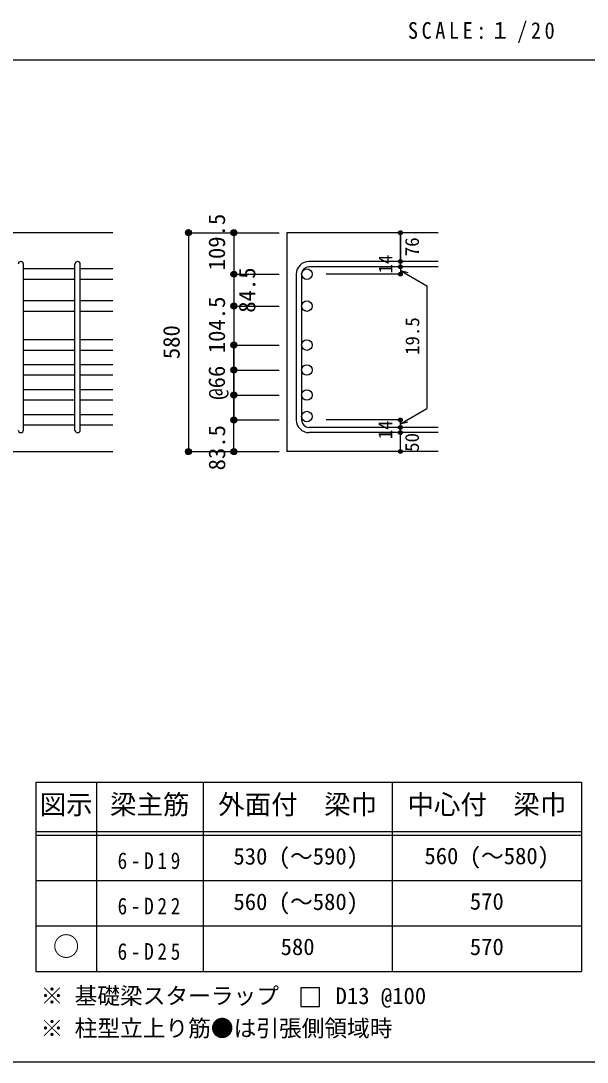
# Model space of a CAD drawing. Units: millimetres, scale not verified. Extents: x -3982 to 3969, y -2797 to 2801.
# Drawn here: x 925 to 2422, y -2797 to -45 of the extents above; entities that cross this region are included whole.
import ezdxf
from ezdxf.enums import TextEntityAlignment as Align

# ---------------------------------------------------------------- set-up
doc = ezdxf.new("R2010")
doc.units = ezdxf.units.MM
doc.header["$LTSCALE"] = 20
doc.header["$PDMODE"] = 32
doc.header["$PDSIZE"] = 10
for name, color, linetype in [('6-1_躯体線', 2, 'Continuous'), ('6-5_梁主筋', 7, 'Continuous'), ('6-6_S.T.P.', 7, 'Continuous'), ('6-7_文字', 7, 'Continuous'), ('6-D_寸法', 4, 'Continuous'), ('6-E_枠', 7, 'Continuous'), ('F-0_枠', 6, 'Continuous')]:
    doc.layers.add(name, color=color, linetype=linetype)
doc.styles.add('ＭＳ ゴシック', font='')
doc.styles.get('ＭＳ ゴシック').set_extended_font_data('MS Gothic')

msp = doc.modelspace()

# ---------------------------------------------------------------- linework, layer by layer
at = {"layer": '6-1_躯体線'}
for p, q in [((1168.29, -604.67), (-31.71, -604.67)), ((2028.29, -604.67), (1628.29, -604.67)), ((1628.29, -604.67), (1628.29, -1183.17)), ((768.29, -1183.17), (1168.29, -1183.17)), ((2028.29, -1183.17), (1628.29, -1183.17))]:
    msp.add_line(p, q, dxfattribs=at)
at = {"layer": '6-5_梁主筋'}
for p, q in [((1068.29, -700.28), (932.29, -700.28)), ((1168.29, -700.28), (1082.29, -700.28)), ((1068.29, -728.28), (932.29, -728.28)), ((1168.29, -728.28), (1082.29, -728.28)), ((1068.29, -784.67), (932.29, -784.67)), ((1168.29, -784.67), (1082.29, -784.67)), ((1068.29, -812.67), (932.29, -812.67)), ((1168.29, -812.67), (1082.29, -812.67)), ((1068.29, -887.67), (932.29, -887.67)), ((1168.29, -887.67), (1082.29, -887.67)), ((1068.29, -915.67), (932.29, -915.67)), ((1168.29, -915.67), (1082.29, -915.67)), ((1068.29, -953.67), (932.29, -953.67)), ((1168.29, -953.67), (1082.29, -953.67)), ((1068.29, -981.67), (932.29, -981.67)), ((1168.29, -981.67), (1082.29, -981.67)), ((1068.29, -1019.67), (932.29, -1019.67)), ((1168.29, -1019.67), (1082.29, -1019.67)), ((1068.29, -1047.67), (932.29, -1047.67)), ((1168.29, -1047.67), (1082.29, -1047.67)), ((1068.29, -1085.67), (932.29, -1085.67)), ((1168.29, -1085.67), (1082.29, -1085.67)), ((1068.29, -1113.67), (932.29, -1113.67)), ((1168.29, -1113.67), (1082.29, -1113.67))]:
    msp.add_line(p, q, dxfattribs=at)
at = {"layer": '6-5_梁主筋', "color": 3}
for centre in [(1681.29, -714.28), (1681.29, -798.67), (1681.29, -901.67), (1681.29, -967.67), (1681.29, -1033.67), (1681.29, -1090.67)]:
    msp.add_circle(centre, 14, dxfattribs=at)
at = {"layer": '6-6_S.T.P.'}
for p, q in [((932.29, -1126.17), (932.29, -687.78)), ((1068.29, -1126.17), (1068.29, -687.78)), ((1082.29, -1126.17), (1082.29, -687.78)), ((2028.29, -680.78), (1686.79, -680.78)), ((1653.29, -714.28), (1653.29, -1099.67)), ((1667.29, -714.28), (1667.29, -1099.67)), ((2028.29, -694.78), (1686.79, -694.78)), ((2028.29, -1119.17), (1686.79, -1119.17)), ((2028.29, -1133.17), (1686.79, -1133.17))]:
    msp.add_line(p, q, dxfattribs=at)
for centre, radius, start, end in [((925.29, -687.78), 7, 0, 180), ((1075.29, -687.78), 7, 0, 180), ((1686.79, -714.28), 33.5, 90, 180), ((1686.79, -714.28), 19.5, 90, 180), ((1686.79, -1099.67), 33.5, 180, 270), ((1686.79, -1099.67), 19.5, 180, 270), ((925.29, -1126.17), 7, 180, 0), ((1075.29, -1126.17), 7, 180, 0)]:
    msp.add_arc(centre, radius, start, end, dxfattribs=at)
at = {"layer": '6-7_文字'}
msp.add_lwpolyline([(1664.84, -2649.94), (1714.84, -2649.94), (1714.84, -2599.94), (1664.84, -2599.94)], close=True, dxfattribs=at)
at = {"layer": '6-D_寸法'}
for p, q in [((1368.29, -604.67), (1488.29, -604.67)), ((1368.29, -604.67), (1488.29, -604.67)), ((1368.29, -604.67), (1488.29, -604.67)), ((1368.29, -604.67), (1368.29, -1183.17)), ((1488.29, -604.67), (1608.29, -604.67)), ((1488.29, -604.67), (1608.29, -604.67)), ((1928.29, -694.78), (1928.29, -680.78)), ((1488.29, -714.28), (1608.29, -714.28)), ((1928.29, -714.28), (1732.2, -714.28)), ((1928.29, -694.78), (1928.29, -714.28)), ((1928.29, -704.53), (1998.35, -744.98)), ((1928.29, -704.53), (1947.61, -709.71)), ((1998.35, -744.98), (1998.35, -1068.97)), ((1488.29, -798.67), (1608.29, -798.67)), ((1488.29, -901.67), (1608.29, -901.67)), ((1488.29, -967.67), (1608.29, -967.67)), ((1488.29, -1033.67), (1608.29, -1033.67)), ((1928.29, -1109.42), (1998.35, -1068.97)), ((1488.29, -1099.67), (1608.29, -1099.67)), ((1488.29, -1099.67), (1608.29, -1099.67)), ((1488.29, -1099.67), (1608.29, -1099.67)), ((1928.29, -1099.67), (1732.2, -1099.67)), ((1928.29, -1119.17), (1928.29, -1099.67)), ((1928.29, -1109.42), (1947.61, -1104.25)), ((1928.29, -1133.17), (1928.29, -1119.17)), ((1928.29, -1183.17), (1928.29, -1133.17)), ((1488.29, -1183.17), (1608.29, -1183.17))]:
    msp.add_line(p, q, dxfattribs=at)
for points in [[(1488.29, -604.67), (1488.29, -714.28), (1488.29, -798.67)], [(1928.29, -680.78), (1928.29, -604.67), (1928.29, -680.78)], [(1488.29, -798.67), (1488.29, -1099.67), (1488.29, -901.67)], [(1368.29, -1183.17), (1488.29, -1183.17), (1488.29, -1099.67)]]:
    msp.add_lwpolyline(points, dxfattribs=at)
for centre, radius in [((1368.29, -604.67), 8), ((1368.29, -604.67), 7.2), ((1368.29, -604.67), 6.4), ((1368.29, -604.67), 5.6), ((1368.29, -604.67), 4.8), ((1368.29, -604.67), 4), ((1368.29, -604.67), 3.2), ((1368.29, -604.67), 2.4), ((1368.29, -604.67), 1.6), ((1368.29, -604.67), 0.8), ((1488.29, -604.67), 8), ((1488.29, -604.67), 7.2), ((1488.29, -604.67), 6.4), ((1488.29, -604.67), 5.6), ((1488.29, -604.67), 4.8), ((1488.29, -604.67), 4), ((1488.29, -604.67), 3.2), ((1488.29, -604.67), 2.4), ((1488.29, -604.67), 1.6), ((1488.29, -604.67), 0.8), ((1928.29, -604.67), 4), ((1928.29, -604.67), 3.6), ((1928.29, -604.67), 3.2), ((1928.29, -604.67), 2.8), ((1928.29, -604.67), 2.4), ((1928.29, -604.67), 2), ((1928.29, -604.67), 1.6), ((1928.29, -604.67), 1.2), ((1928.29, -604.67), 0.8), ((1928.29, -604.67), 0.4), ((1928.29, -680.78), 4), ((1928.29, -680.78), 3.6), ((1928.29, -680.78), 3.2), ((1928.29, -680.78), 2.8), ((1928.29, -680.78), 2.4), ((1928.29, -680.78), 2), ((1928.29, -680.78), 1.6), ((1928.29, -680.78), 1.2), ((1928.29, -680.78), 0.8), ((1928.29, -680.78), 0.4), ((1488.29, -714.28), 8), ((1488.29, -714.28), 7.2), ((1488.29, -714.28), 6.4), ((1488.29, -714.28), 5.6), ((1488.29, -714.28), 4.8), ((1488.29, -714.28), 4), ((1488.29, -714.28), 3.2), ((1488.29, -714.28), 2.4), ((1488.29, -714.28), 1.6), ((1488.29, -714.28), 0.8), ((1928.29, -694.78), 4), ((1928.29, -714.28), 4), ((1928.29, -694.78), 3.6), ((1928.29, -714.28), 3.6), ((1928.29, -694.78), 3.2), ((1928.29, -714.28), 3.2), ((1928.29, -694.78), 2.8), ((1928.29, -714.28), 2.8), ((1928.29, -694.78), 2.4), ((1928.29, -714.28), 2.4), ((1928.29, -694.78), 2), ((1928.29, -714.28), 2), ((1928.29, -694.78), 1.6), ((1928.29, -714.28), 1.6), ((1928.29, -694.78), 1.2), ((1928.29, -714.28), 1.2), ((1928.29, -694.78), 0.8), ((1928.29, -714.28), 0.8), ((1928.29, -694.78), 0.4), ((1928.29, -714.28), 0.4), ((1488.29, -798.67), 8), ((1488.29, -798.67), 7.2), ((1488.29, -798.67), 6.4), ((1488.29, -798.67), 5.6), ((1488.29, -798.67), 4.8), ((1488.29, -798.67), 4), ((1488.29, -798.67), 3.2), ((1488.29, -798.67), 2.4), ((1488.29, -798.67), 1.6), ((1488.29, -798.67), 0.8), ((1488.29, -901.67), 8), ((1488.29, -901.67), 7.2), ((1488.29, -901.67), 6.4), ((1488.29, -901.67), 5.6), ((1488.29, -901.67), 4.8), ((1488.29, -901.67), 4), ((1488.29, -901.67), 3.2), ((1488.29, -901.67), 2.4), ((1488.29, -901.67), 1.6), ((1488.29, -901.67), 0.8), ((1488.29, -967.67), 8), ((1488.29, -967.67), 7.2), ((1488.29, -967.67), 6.4), ((1488.29, -967.67), 5.6), ((1488.29, -967.67), 4.8), ((1488.29, -967.67), 4), ((1488.29, -967.67), 3.2), ((1488.29, -967.67), 2.4), ((1488.29, -967.67), 1.6), ((1488.29, -967.67), 0.8), ((1488.29, -1033.67), 8), ((1488.29, -1033.67), 7.2), ((1488.29, -1033.67), 6.4), ((1488.29, -1033.67), 5.6), ((1488.29, -1033.67), 4.8), ((1488.29, -1033.67), 4), ((1488.29, -1033.67), 3.2), ((1488.29, -1033.67), 2.4), ((1488.29, -1033.67), 1.6), ((1488.29, -1033.67), 0.8), ((1488.29, -1099.67), 8), ((1488.29, -1099.67), 7.2), ((1488.29, -1099.67), 6.4), ((1488.29, -1099.67), 5.6), ((1488.29, -1099.67), 4.8), ((1488.29, -1099.67), 4), ((1488.29, -1099.67), 3.2), ((1488.29, -1099.67), 2.4), ((1488.29, -1099.67), 1.6), ((1488.29, -1099.67), 0.8), ((1928.29, -1099.67), 4), ((1928.29, -1099.67), 3.6), ((1928.29, -1099.67), 3.2), ((1928.29, -1099.67), 2.8), ((1928.29, -1099.67), 2.4), ((1928.29, -1099.67), 2), ((1928.29, -1099.67), 1.6), ((1928.29, -1099.67), 1.2), ((1928.29, -1099.67), 0.8), ((1928.29, -1099.67), 0.4), ((1928.29, -1119.17), 4), ((1928.29, -1119.17), 3.6), ((1928.29, -1119.17), 3.2), ((1928.29, -1119.17), 2.8), ((1928.29, -1119.17), 2.4), ((1928.29, -1119.17), 2), ((1928.29, -1119.17), 1.6), ((1928.29, -1119.17), 1.2), ((1928.29, -1119.17), 0.8), ((1928.29, -1119.17), 0.4), ((1928.29, -1133.17), 4), ((1928.29, -1133.17), 3.6), ((1928.29, -1133.17), 3.2), ((1928.29, -1133.17), 2.8), ((1928.29, -1133.17), 2.4), ((1928.29, -1133.17), 2), ((1928.29, -1133.17), 1.6), ((1928.29, -1133.17), 1.2), ((1928.29, -1133.17), 0.8), ((1928.29, -1133.17), 0.4), ((1368.29, -1183.17), 8), ((1368.29, -1183.17), 7.2), ((1368.29, -1183.17), 6.4), ((1368.29, -1183.17), 5.6), ((1368.29, -1183.17), 4.8), ((1368.29, -1183.17), 4), ((1368.29, -1183.17), 3.2), ((1368.29, -1183.17), 2.4), ((1368.29, -1183.17), 1.6), ((1368.29, -1183.17), 0.8), ((1488.29, -1183.17), 8), ((1488.29, -1183.17), 7.2), ((1488.29, -1183.17), 6.4), ((1488.29, -1183.17), 5.6), ((1488.29, -1183.17), 4.8), ((1488.29, -1183.17), 4), ((1488.29, -1183.17), 3.2), ((1488.29, -1183.17), 2.4), ((1488.29, -1183.17), 1.6), ((1488.29, -1183.17), 0.8), ((1928.29, -1183.17), 4), ((1928.29, -1183.17), 3.6), ((1928.29, -1183.17), 3.2), ((1928.29, -1183.17), 2.8), ((1928.29, -1183.17), 2.4), ((1928.29, -1183.17), 2), ((1928.29, -1183.17), 1.6), ((1928.29, -1183.17), 1.2), ((1928.29, -1183.17), 0.8), ((1928.29, -1183.17), 0.4)]:
    msp.add_circle(centre, radius, dxfattribs=at)
at = {"layer": '6-D_寸法', "color": 7}
for p in [(1368.29, -604.67), (1488.29, -604.67), (1928.29, -604.67), (1928.29, -680.78), (1488.29, -714.28), (1928.29, -694.78), (1928.29, -714.28), (1488.29, -798.67), (1488.29, -901.67), (1488.29, -967.67), (1488.29, -1033.67), (1488.29, -1099.67), (1928.29, -1099.67), (1928.29, -1099.67), (1928.29, -1099.67), (1928.29, -1119.17), (1928.29, -1133.17), (1368.29, -1183.17), (1488.29, -1183.17), (1928.29, -1183.17)]:
    msp.add_point(p, dxfattribs=at)
at = {"layer": '6-E_枠', "color": 3}
for p, q in [((965.14, -2056.95), (965.14, -2556.95)), ((965.14, -2056.95), (2406.83, -2056.95)), ((2406.83, -2056.95), (2406.83, -2556.95)), ((965.14, -2556.95), (2406.83, -2556.95))]:
    msp.add_line(p, q, dxfattribs=at)
at = {"layer": '6-E_枠'}
for p, q in [((1125.14, -2056.95), (1125.14, -2556.95)), ((1406.83, -2056.95), (1406.83, -2556.95)), ((1906.83, -2056.95), (1906.83, -2556.95)), ((965.14, -2186.95), (2406.83, -2186.95)), ((965.14, -2196.95), (2406.83, -2196.95)), ((965.14, -2316.95), (2406.83, -2316.95)), ((965.14, -2436.95), (2406.83, -2436.95))]:
    msp.add_line(p, q, dxfattribs=at)
at = {"layer": 'F-0_枠', "color": 2}
msp.add_line((-3981.92, -148.03), (2482.4, -148.03), dxfattribs=at)
at = {"layer": 'F-0_枠'}
msp.add_line((3969.4, -2796.83), (-3981.92, -2796.83), dxfattribs=at)

# ---------------------------------------------------------------- texts
at = {"layer": '6-7_文字', "color": 2, "style": 'ＭＳ ゴシック'}
for s, p in [('図示', (975.14, -2156.95)), ('梁主筋', (1160.98, -2156.95)), ('外面付\u3000梁巾', (1446.83, -2156.95)), ('中心付\u3000梁巾', (1946.83, -2156.95)), ('○', (1010.14, -2531.95))]:
    msp.add_text(s, height=51.32, dxfattribs=at).set_placement(p, align=Align.BOTTOM_LEFT)
at = {"layer": '6-7_文字', "style": 'ＭＳ ゴシック'}
for s, p in [('530 (～590)', (1487.14, -2287.95)), ('560 (～580)', (1991.83, -2286.95)), ('560 (～580)', (1487.14, -2407.95)), ('570', (2111.83, -2406.95)), ('580', (1611.83, -2526.95)), ('570', (2111.83, -2526.95)), ('※ 基礎梁スターラップ     D13 @100', (977.51, -2656.67)), ('※ 柱型立上り筋●は引張側領域時', (977.51, -2742.34))]:
    msp.add_text(s, height=43.99, dxfattribs=at).set_placement(p, align=Align.BOTTOM_LEFT)
at = {"layer": '6-7_文字', "color": 2, "insert": (1948.17, -103.03), "char_height": 43.99, "attachment_point": 7, "style": 'ＭＳ ゴシック'}
msp.add_mtext('\\T1.34;\\W0.9;SCALE:１/20', dxfattribs=at)
at = {"layer": '6-7_文字', "char_height": 43.99, "attachment_point": 7, "style": 'ＭＳ ゴシック'}
for s, insert in [('\\T1.38;\\W0.85;6-D19', (1180.98, -2286.95)), ('\\T1.38;\\W0.85;6-D22', (1180.98, -2406.95)), ('\\T1.38;\\W0.85;6-D25', (1180.98, -2526.95))]:
    msp.add_mtext(s, dxfattribs=dict(at, insert=insert))
at = {"layer": '6-D_寸法', "style": 'ＭＳ ゴシック'}
for s, height, p in [('109.5', 43.99, (1478.29, -704.28)), ('76', 36.66, (1988.27, -666.93)), ('14', 36.66, (1918.29, -712.71)), ('84.5', 43.99, (1558.24, -816.24)), ('104.5', 43.99, (1478.19, -923.18)), ('580', 43.99, (1358.29, -938.92)), ('19.5', 36.66, (1989.16, -927.83)), ('@66', 43.99, (1477.98, -1046)), ('83.5', 43.99, (1478.55, -1232.85)), ('14', 36.66, (1917.63, -1150.84)), ('50', 36.66, (1988.36, -1183.97))]:
    msp.add_text(s, height=height, rotation=90, dxfattribs=at).set_placement(p, align=Align.BOTTOM_LEFT)

doc.saveas('drawing.dxf')
